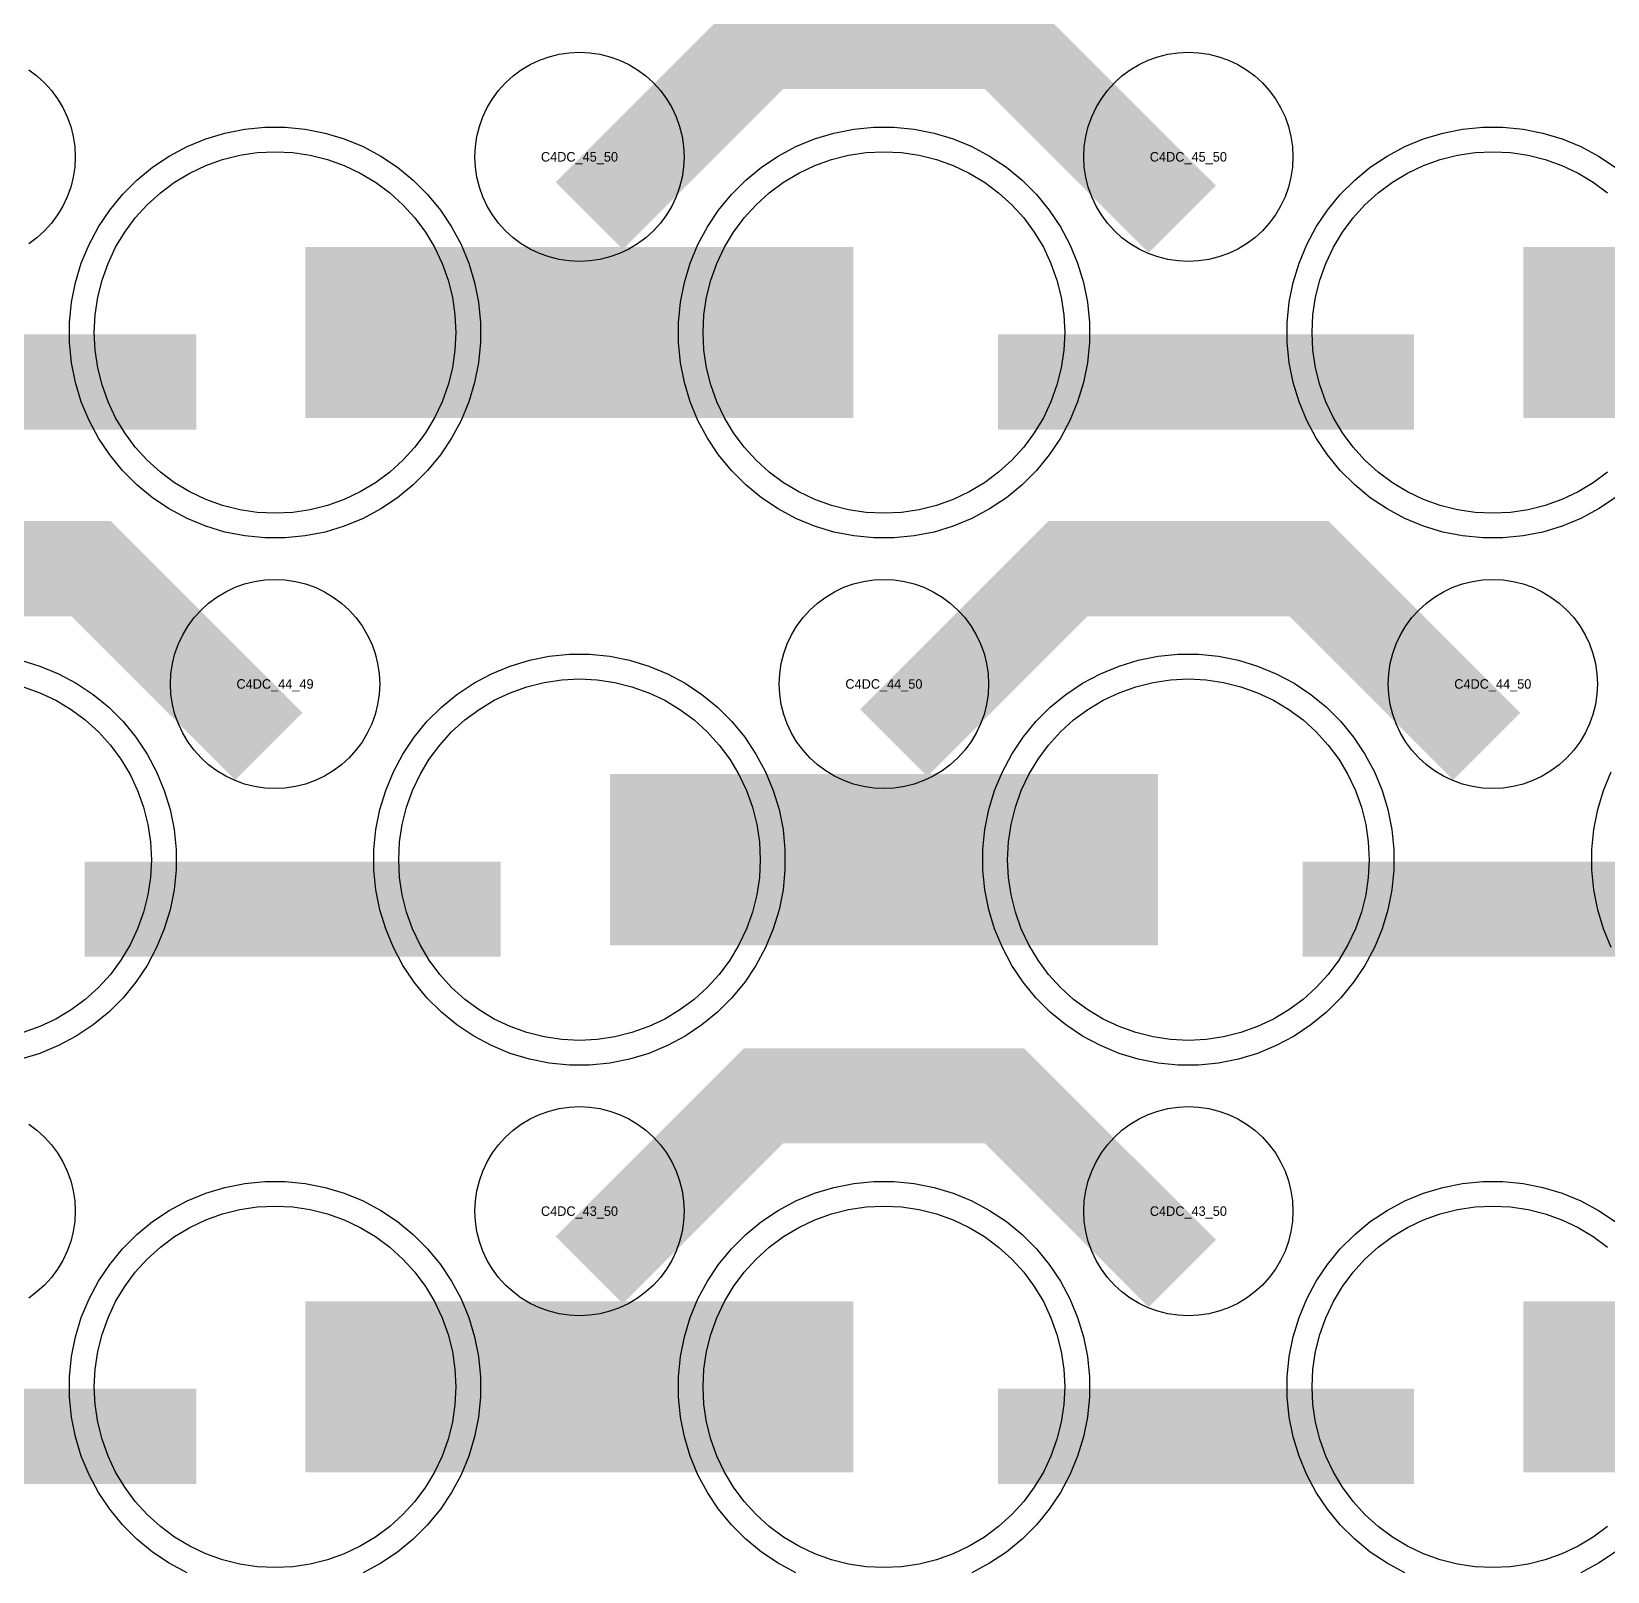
# Model space of a CAD drawing. Extents: x -11880 to 11880, y -14992 to 14992.
# Drawn here: x 3856 to 4270.1, y -8929.8 to -8525.1 of the extents above; entities that cross this region are included whole.
import ezdxf
from ezdxf.enums import TextEntityAlignment as Align

# ---------------------------------------------------------------- set-up
doc = ezdxf.new("R2010")
doc.units = 0
doc.header["$MEASUREMENT"] = 0
for name, color, linetype in [('GDS_775_DT_237', 138, 'CONTINUOUS'), ('RDL1_FS', 34, 'CONTINUOUS'), ('RDL_BS', 160, 'CONTINUOUS')]:
    doc.layers.add(name, color=color, linetype=linetype)

msp = doc.modelspace()

# ---------------------------------------------------------------- linework, layer by layer
at = {"layer": 'RDL1_FS'}
for points in [[(3920, -8651.689), (3915.343, -8651.46), (3910.732, -8650.776), (3906.209, -8649.644), (3901.819, -8648.072), (3897.605, -8646.08), (3893.605, -8643.682), (3889.86, -8640.904), (3886.406, -8637.774), (3883.276, -8634.32), (3880.498, -8630.575), (3878.1, -8626.575), (3876.108, -8622.361), (3874.536, -8617.971), (3873.404, -8613.448), (3872.72, -8608.837), (3872.491, -8604.18), (3872.72, -8599.523), (3873.404, -8594.912), (3874.536, -8590.389), (3876.108, -8585.999), (3878.1, -8581.785), (3880.498, -8577.785), (3883.276, -8574.04), (3886.406, -8570.586), (3889.86, -8567.456), (3893.605, -8564.678), (3897.605, -8562.28), (3901.819, -8560.288), (3906.209, -8558.716), (3910.732, -8557.584), (3915.343, -8556.9), (3920, -8556.671), (3924.657, -8556.9), (3929.268, -8557.584), (3933.791, -8558.716), (3938.181, -8560.288), (3942.395, -8562.28), (3946.395, -8564.678), (3950.14, -8567.456), (3953.594, -8570.586), (3956.724, -8574.04), (3959.502, -8577.785), (3961.9, -8581.785), (3963.892, -8585.999), (3965.464, -8590.389), (3966.596, -8594.912), (3967.28, -8599.523), (3967.509, -8604.18), (3967.28, -8608.837), (3966.596, -8613.448), (3965.464, -8617.971), (3963.892, -8622.361), (3961.9, -8626.575), (3959.502, -8630.575), (3956.724, -8634.32), (3953.594, -8637.774), (3950.14, -8640.904), (3946.395, -8643.682), (3942.395, -8646.08), (3938.181, -8648.072), (3933.791, -8649.644), (3929.268, -8650.776), (3924.657, -8651.46)], [(4080, -8651.689), (4075.343, -8651.46), (4070.732, -8650.776), (4066.209, -8649.644), (4061.819, -8648.072), (4057.605, -8646.08), (4053.605, -8643.682), (4049.86, -8640.904), (4046.406, -8637.774), (4043.276, -8634.32), (4040.498, -8630.575), (4038.1, -8626.575), (4036.108, -8622.361), (4034.536, -8617.971), (4033.404, -8613.448), (4032.72, -8608.837), (4032.491, -8604.18), (4032.72, -8599.523), (4033.404, -8594.912), (4034.536, -8590.389), (4036.108, -8585.999), (4038.1, -8581.785), (4040.498, -8577.785), (4043.276, -8574.04), (4046.406, -8570.586), (4049.86, -8567.456), (4053.605, -8564.678), (4057.605, -8562.28), (4061.819, -8560.288), (4066.209, -8558.716), (4070.732, -8557.584), (4075.343, -8556.9), (4080, -8556.671), (4084.657, -8556.9), (4089.268, -8557.584), (4093.791, -8558.716), (4098.181, -8560.288), (4102.395, -8562.28), (4106.395, -8564.678), (4110.14, -8567.456), (4113.594, -8570.586), (4116.724, -8574.04), (4119.502, -8577.785), (4121.9, -8581.785), (4123.892, -8585.999), (4125.464, -8590.389), (4126.596, -8594.912), (4127.28, -8599.523), (4127.509, -8604.18), (4127.28, -8608.837), (4126.596, -8613.448), (4125.464, -8617.971), (4123.892, -8622.361), (4121.9, -8626.575), (4119.502, -8630.575), (4116.724, -8634.32), (4113.594, -8637.774), (4110.14, -8640.904), (4106.395, -8643.682), (4102.395, -8646.08), (4098.181, -8648.072), (4093.791, -8649.644), (4089.268, -8650.776), (4084.657, -8651.46)], [(4000, -8790.254), (3995.343, -8790.025), (3990.732, -8789.341), (3986.209, -8788.209), (3981.819, -8786.637), (3977.605, -8784.645), (3973.605, -8782.247), (3969.86, -8779.469), (3966.406, -8776.339), (3963.276, -8772.885), (3960.498, -8769.14), (3958.1, -8765.14), (3956.108, -8760.926), (3954.536, -8756.536), (3953.404, -8752.013), (3952.72, -8747.402), (3952.491, -8742.745), (3952.72, -8738.088), (3953.404, -8733.477), (3954.536, -8728.954), (3956.108, -8724.564), (3958.1, -8720.35), (3960.498, -8716.35), (3963.276, -8712.605), (3966.406, -8709.151), (3969.86, -8706.021), (3973.605, -8703.243), (3977.605, -8700.845), (3981.819, -8698.853), (3986.209, -8697.281), (3990.732, -8696.149), (3995.343, -8695.465), (4000, -8695.236), (4004.657, -8695.465), (4009.268, -8696.149), (4013.791, -8697.281), (4018.181, -8698.853), (4022.395, -8700.845), (4026.395, -8703.243), (4030.14, -8706.021), (4033.594, -8709.151), (4036.724, -8712.605), (4039.502, -8716.35), (4041.9, -8720.35), (4043.892, -8724.564), (4045.464, -8728.954), (4046.596, -8733.477), (4047.28, -8738.088), (4047.509, -8742.745), (4047.28, -8747.402), (4046.596, -8752.013), (4045.464, -8756.536), (4043.892, -8760.926), (4041.9, -8765.14), (4039.502, -8769.14), (4036.724, -8772.885), (4033.594, -8776.339), (4030.14, -8779.469), (4026.395, -8782.247), (4022.395, -8784.645), (4018.181, -8786.637), (4013.791, -8788.209), (4009.268, -8789.341), (4004.657, -8790.025)], [(4160, -8790.254), (4155.343, -8790.025), (4150.732, -8789.341), (4146.209, -8788.209), (4141.819, -8786.637), (4137.605, -8784.645), (4133.605, -8782.247), (4129.86, -8779.469), (4126.406, -8776.339), (4123.276, -8772.885), (4120.498, -8769.14), (4118.1, -8765.14), (4116.108, -8760.926), (4114.536, -8756.536), (4113.404, -8752.013), (4112.72, -8747.402), (4112.491, -8742.745), (4112.72, -8738.088), (4113.404, -8733.477), (4114.536, -8728.954), (4116.108, -8724.564), (4118.1, -8720.35), (4120.498, -8716.35), (4123.276, -8712.605), (4126.406, -8709.151), (4129.86, -8706.021), (4133.605, -8703.243), (4137.605, -8700.845), (4141.819, -8698.853), (4146.209, -8697.281), (4150.732, -8696.149), (4155.343, -8695.465), (4160, -8695.236), (4164.657, -8695.465), (4169.268, -8696.149), (4173.791, -8697.281), (4178.181, -8698.853), (4182.395, -8700.845), (4186.395, -8703.243), (4190.14, -8706.021), (4193.594, -8709.151), (4196.724, -8712.605), (4199.502, -8716.35), (4201.9, -8720.35), (4203.892, -8724.564), (4205.464, -8728.954), (4206.596, -8733.477), (4207.28, -8738.088), (4207.509, -8742.745), (4207.28, -8747.402), (4206.596, -8752.013), (4205.464, -8756.536), (4203.892, -8760.926), (4201.9, -8765.14), (4199.502, -8769.14), (4196.724, -8772.885), (4193.594, -8776.339), (4190.14, -8779.469), (4186.395, -8782.247), (4182.395, -8784.645), (4178.181, -8786.637), (4173.791, -8788.209), (4169.268, -8789.341), (4164.657, -8790.025)], [(3920, -8928.819), (3915.343, -8928.59), (3910.732, -8927.906), (3906.209, -8926.774), (3901.819, -8925.202), (3897.605, -8923.21), (3893.605, -8920.812), (3889.86, -8918.034), (3886.406, -8914.904), (3883.276, -8911.45), (3880.498, -8907.705), (3878.1, -8903.705), (3876.108, -8899.491), (3874.536, -8895.101), (3873.404, -8890.578), (3872.72, -8885.967), (3872.491, -8881.31), (3872.72, -8876.653), (3873.404, -8872.042), (3874.536, -8867.519), (3876.108, -8863.129), (3878.1, -8858.915), (3880.498, -8854.915), (3883.276, -8851.17), (3886.406, -8847.716), (3889.86, -8844.586), (3893.605, -8841.808), (3897.605, -8839.41), (3901.819, -8837.418), (3906.209, -8835.846), (3910.732, -8834.714), (3915.343, -8834.03), (3920, -8833.801), (3924.657, -8834.03), (3929.268, -8834.714), (3933.791, -8835.846), (3938.181, -8837.418), (3942.395, -8839.41), (3946.395, -8841.808), (3950.14, -8844.586), (3953.594, -8847.716), (3956.724, -8851.17), (3959.502, -8854.915), (3961.9, -8858.915), (3963.892, -8863.129), (3965.464, -8867.519), (3966.596, -8872.042), (3967.28, -8876.653), (3967.509, -8881.31), (3967.28, -8885.967), (3966.596, -8890.578), (3965.464, -8895.101), (3963.892, -8899.491), (3961.9, -8903.705), (3959.502, -8907.705), (3956.724, -8911.45), (3953.594, -8914.904), (3950.14, -8918.034), (3946.395, -8920.812), (3942.395, -8923.21), (3938.181, -8925.202), (3933.791, -8926.774), (3929.268, -8927.906), (3924.657, -8928.59)], [(4080, -8928.819), (4075.343, -8928.59), (4070.732, -8927.906), (4066.209, -8926.774), (4061.819, -8925.202), (4057.605, -8923.21), (4053.605, -8920.812), (4049.86, -8918.034), (4046.406, -8914.904), (4043.276, -8911.45), (4040.498, -8907.705), (4038.1, -8903.705), (4036.108, -8899.491), (4034.536, -8895.101), (4033.404, -8890.578), (4032.72, -8885.967), (4032.491, -8881.31), (4032.72, -8876.653), (4033.404, -8872.042), (4034.536, -8867.519), (4036.108, -8863.129), (4038.1, -8858.915), (4040.498, -8854.915), (4043.276, -8851.17), (4046.406, -8847.716), (4049.86, -8844.586), (4053.605, -8841.808), (4057.605, -8839.41), (4061.819, -8837.418), (4066.209, -8835.846), (4070.732, -8834.714), (4075.343, -8834.03), (4080, -8833.801), (4084.657, -8834.03), (4089.268, -8834.714), (4093.791, -8835.846), (4098.181, -8837.418), (4102.395, -8839.41), (4106.395, -8841.808), (4110.14, -8844.586), (4113.594, -8847.716), (4116.724, -8851.17), (4119.502, -8854.915), (4121.9, -8858.915), (4123.892, -8863.129), (4125.464, -8867.519), (4126.596, -8872.042), (4127.28, -8876.653), (4127.509, -8881.31), (4127.28, -8885.967), (4126.596, -8890.578), (4125.464, -8895.101), (4123.892, -8899.491), (4121.9, -8903.705), (4119.502, -8907.705), (4116.724, -8911.45), (4113.594, -8914.904), (4110.14, -8918.034), (4106.395, -8920.812), (4102.395, -8923.21), (4098.181, -8925.202), (4093.791, -8926.774), (4089.268, -8927.906), (4084.657, -8928.59)]]:
    msp.add_lwpolyline(points, close=True, dxfattribs=at)
for points in [[(4270.14, -8640.904), (4266.395, -8643.682), (4262.395, -8646.08), (4258.181, -8648.072), (4253.791, -8649.644), (4249.268, -8650.776), (4244.657, -8651.46), (4240, -8651.689), (4235.343, -8651.46), (4230.732, -8650.776), (4226.209, -8649.644), (4221.819, -8648.072), (4217.605, -8646.08), (4213.605, -8643.682), (4209.86, -8640.904), (4206.406, -8637.774), (4203.276, -8634.32), (4200.498, -8630.575), (4198.1, -8626.575), (4196.108, -8622.361), (4194.536, -8617.971), (4193.404, -8613.448), (4192.72, -8608.837), (4192.491, -8604.18), (4192.72, -8599.523), (4193.404, -8594.912), (4194.536, -8590.389), (4196.108, -8585.999), (4198.1, -8581.785), (4200.498, -8577.785), (4203.276, -8574.04), (4206.406, -8570.586), (4209.86, -8567.456), (4213.605, -8564.678), (4217.605, -8562.28), (4221.819, -8560.288), (4226.209, -8558.716), (4230.732, -8557.584), (4235.343, -8556.9), (4240, -8556.671), (4244.657, -8556.9), (4249.268, -8557.584), (4253.791, -8558.716), (4258.181, -8560.288), (4262.395, -8562.28), (4266.395, -8564.678), (4270.14, -8567.456)], [(3853.791, -8697.281), (3858.181, -8698.853), (3862.395, -8700.845), (3866.395, -8703.243), (3870.14, -8706.021), (3873.594, -8709.151), (3876.724, -8712.605), (3879.502, -8716.35), (3881.9, -8720.35), (3883.892, -8724.564), (3885.464, -8728.954), (3886.596, -8733.477), (3887.28, -8738.088), (3887.509, -8742.745), (3887.28, -8747.402), (3886.596, -8752.013), (3885.464, -8756.536), (3883.892, -8760.926), (3881.9, -8765.14), (3879.502, -8769.14), (3876.724, -8772.885), (3873.594, -8776.339), (3870.14, -8779.469), (3866.395, -8782.247), (3862.395, -8784.645), (3858.181, -8786.637), (3853.791, -8788.209)], [(4270.14, -8918.034), (4266.395, -8920.812), (4262.395, -8923.21), (4258.181, -8925.202), (4253.791, -8926.774), (4249.268, -8927.906), (4244.657, -8928.59), (4240, -8928.819), (4235.343, -8928.59), (4230.732, -8927.906), (4226.209, -8926.774), (4221.819, -8925.202), (4217.605, -8923.21), (4213.605, -8920.812), (4209.86, -8918.034), (4206.406, -8914.904), (4203.276, -8911.45), (4200.498, -8907.705), (4198.1, -8903.705), (4196.108, -8899.491), (4194.536, -8895.101), (4193.404, -8890.578), (4192.72, -8885.967), (4192.491, -8881.31), (4192.72, -8876.653), (4193.404, -8872.042), (4194.536, -8867.519), (4196.108, -8863.129), (4198.1, -8858.915), (4200.498, -8854.915), (4203.276, -8851.17), (4206.406, -8847.716), (4209.86, -8844.586), (4213.605, -8841.808), (4217.605, -8839.41), (4221.819, -8837.418), (4226.209, -8835.846), (4230.732, -8834.714), (4235.343, -8834.03), (4240, -8833.801), (4244.657, -8834.03), (4249.268, -8834.714), (4253.791, -8835.846), (4258.181, -8837.418), (4262.395, -8839.41), (4266.395, -8841.808), (4270.14, -8844.586)]]:
    msp.add_lwpolyline(points, dxfattribs=at)
for points in [[(3928.002, -8604.18, 45, 45, 0), (4000.002, -8604.18, 45, 45, 0)], [(4000.002, -8604.18, 45, 45, 0), (4072.002, -8604.18, 45, 45, 0)], [(4248.002, -8604.18, 45, 45, 0), (4320.002, -8604.18, 45, 45, 0)], [(4008.002, -8742.745, 45, 45, 0), (4080.002, -8742.745, 45, 45, 0)], [(4080.002, -8742.745, 45, 45, 0), (4152.002, -8742.745, 45, 45, 0)], [(3928.002, -8881.31, 45, 45, 0), (4000.002, -8881.31, 45, 45, 0)], [(4000.002, -8881.31, 45, 45, 0), (4072.002, -8881.31, 45, 45, 0)], [(4248.002, -8881.31, 45, 45, 0), (4320.002, -8881.31, 45, 45, 0)]]:
    msp.add_lwpolyline(points, format="xyseb", dxfattribs=at)
at = {"layer": 'RDL_BS'}
for points in [[(4002.562, -8573.494, 25, 25, 0), (4048.377, -8527.679, 25, 25, 0), (4081.93, -8527.679, 25, 25, 0)], [(4158.401, -8574.393, 25, 25, 0), (4111.687, -8527.679, 25, 25, 0), (4081.929, -8527.679, 25, 25, 0)], [(3790.016, -8617.193, 25, 25, 0), (3899.281, -8617.193, 25, 25, 0)], [(4110.016, -8617.193, 25, 25, 0), (4219.281, -8617.193, 25, 25, 0)], [(3918.401, -8712.958, 25, 25, 0), (3871.687, -8666.244, 25, 25, 0), (3841.929, -8666.244, 25, 25, 0)], [(4082.562, -8712.059, 25, 25, 0), (4128.377, -8666.244, 25, 25, 0), (4161.93, -8666.244, 25, 25, 0)], [(4238.401, -8712.958, 25, 25, 0), (4191.687, -8666.244, 25, 25, 0), (4161.929, -8666.244, 25, 25, 0)], [(3870.016, -8755.758, 25, 25, 0), (3979.281, -8755.758, 25, 25, 0)], [(4190.016, -8755.758, 25, 25, 0), (4299.281, -8755.758, 25, 25, 0)], [(4002.562, -8850.624, 25, 25, 0), (4048.377, -8804.809, 25, 25, 0), (4081.93, -8804.809, 25, 25, 0)], [(4158.401, -8851.523, 25, 25, 0), (4111.687, -8804.809, 25, 25, 0), (4081.929, -8804.809, 25, 25, 0)], [(3790.016, -8894.323, 25, 25, 0), (3899.281, -8894.323, 25, 25, 0)], [(4110.016, -8894.323, 25, 25, 0), (4219.281, -8894.323, 25, 25, 0)]]:
    msp.add_lwpolyline(points, format="xyseb", dxfattribs=at)
for points in [[(4000, -8585.486), (3997.307, -8585.354), (3994.635, -8584.958), (3992.016, -8584.301), (3989.481, -8583.394), (3987.044, -8582.242), (3984.72, -8580.849), (3982.557, -8579.246), (3980.558, -8577.434), (3978.746, -8575.435), (3977.143, -8573.272), (3975.75, -8570.948), (3974.598, -8568.511), (3973.691, -8565.976), (3973.034, -8563.357), (3972.638, -8560.685), (3972.506, -8557.992), (3972.638, -8555.299), (3973.034, -8552.627), (3973.691, -8550.008), (3974.598, -8547.473), (3975.75, -8545.036), (3977.143, -8542.712), (3978.746, -8540.549), (3980.558, -8538.55), (3982.557, -8536.738), (3984.72, -8535.135), (3987.044, -8533.742), (3989.481, -8532.59), (3992.016, -8531.683), (3994.635, -8531.026), (3997.307, -8530.63), (4000, -8530.498), (4002.693, -8530.63), (4005.365, -8531.026), (4007.984, -8531.683), (4010.519, -8532.59), (4012.956, -8533.742), (4015.28, -8535.135), (4017.443, -8536.738), (4019.442, -8538.55), (4021.254, -8540.549), (4022.857, -8542.712), (4024.25, -8545.036), (4025.402, -8547.473), (4026.309, -8550.008), (4026.966, -8552.627), (4027.362, -8555.299), (4027.494, -8557.992), (4027.362, -8560.685), (4026.966, -8563.357), (4026.309, -8565.976), (4025.402, -8568.511), (4024.25, -8570.948), (4022.857, -8573.272), (4021.254, -8575.435), (4019.442, -8577.434), (4017.443, -8579.246), (4015.28, -8580.849), (4012.956, -8582.242), (4010.519, -8583.394), (4007.984, -8584.301), (4005.365, -8584.958), (4002.693, -8585.354)], [(4160, -8585.486), (4157.307, -8585.354), (4154.635, -8584.958), (4152.016, -8584.301), (4149.481, -8583.394), (4147.044, -8582.242), (4144.72, -8580.849), (4142.557, -8579.246), (4140.558, -8577.434), (4138.746, -8575.435), (4137.143, -8573.272), (4135.75, -8570.948), (4134.598, -8568.511), (4133.691, -8565.976), (4133.034, -8563.357), (4132.638, -8560.685), (4132.506, -8557.992), (4132.638, -8555.299), (4133.034, -8552.627), (4133.691, -8550.008), (4134.598, -8547.473), (4135.75, -8545.036), (4137.143, -8542.712), (4138.746, -8540.549), (4140.558, -8538.55), (4142.557, -8536.738), (4144.72, -8535.135), (4147.044, -8533.742), (4149.481, -8532.59), (4152.016, -8531.683), (4154.635, -8531.026), (4157.307, -8530.63), (4160, -8530.498), (4162.693, -8530.63), (4165.365, -8531.026), (4167.984, -8531.683), (4170.519, -8532.59), (4172.956, -8533.742), (4175.28, -8535.135), (4177.443, -8536.738), (4179.442, -8538.55), (4181.254, -8540.549), (4182.857, -8542.712), (4184.25, -8545.036), (4185.402, -8547.473), (4186.309, -8550.008), (4186.966, -8552.627), (4187.362, -8555.299), (4187.494, -8557.992), (4187.362, -8560.685), (4186.966, -8563.357), (4186.309, -8565.976), (4185.402, -8568.511), (4184.25, -8570.948), (4182.857, -8573.272), (4181.254, -8575.435), (4179.442, -8577.434), (4177.443, -8579.246), (4175.28, -8580.849), (4172.956, -8582.242), (4170.519, -8583.394), (4167.984, -8584.301), (4165.365, -8584.958), (4162.693, -8585.354)], [(3917.356, -8658.18), (3912.062, -8657.663), (3906.835, -8656.617), (3901.795, -8655.086), (3896.885, -8653.055), (3892.223, -8650.563), (3887.809, -8647.616), (3883.708, -8644.254), (3879.926, -8640.472), (3876.564, -8636.371), (3873.617, -8631.957), (3871.125, -8627.295), (3869.094, -8622.385), (3867.563, -8617.345), (3866.517, -8612.118), (3866, -8606.824), (3866, -8601.536), (3866.517, -8596.242), (3867.563, -8591.015), (3869.094, -8585.975), (3871.125, -8581.065), (3873.617, -8576.403), (3876.564, -8571.989), (3879.926, -8567.888), (3883.708, -8564.106), (3887.809, -8560.744), (3892.223, -8557.797), (3896.885, -8555.305), (3901.795, -8553.274), (3906.835, -8551.743), (3912.062, -8550.697), (3917.356, -8550.18), (3922.644, -8550.18), (3927.938, -8550.697), (3933.165, -8551.743), (3938.205, -8553.274), (3943.115, -8555.305), (3947.777, -8557.797), (3952.191, -8560.744), (3956.292, -8564.106), (3960.074, -8567.888), (3963.436, -8571.989), (3966.383, -8576.403), (3968.875, -8581.065), (3970.906, -8585.975), (3972.437, -8591.015), (3973.483, -8596.242), (3974, -8601.536), (3974, -8606.824), (3973.483, -8612.118), (3972.437, -8617.345), (3970.906, -8622.385), (3968.875, -8627.295), (3966.383, -8631.957), (3963.436, -8636.371), (3960.074, -8640.472), (3956.292, -8644.254), (3952.191, -8647.616), (3947.777, -8650.563), (3943.115, -8653.055), (3938.205, -8655.086), (3933.165, -8656.617), (3927.938, -8657.663), (3922.644, -8658.18)], [(4077.356, -8658.18), (4072.062, -8657.663), (4066.835, -8656.617), (4061.795, -8655.086), (4056.885, -8653.055), (4052.223, -8650.563), (4047.809, -8647.616), (4043.708, -8644.254), (4039.926, -8640.472), (4036.564, -8636.371), (4033.617, -8631.957), (4031.125, -8627.295), (4029.094, -8622.385), (4027.563, -8617.345), (4026.517, -8612.118), (4026, -8606.824), (4026, -8601.536), (4026.517, -8596.242), (4027.563, -8591.015), (4029.094, -8585.975), (4031.125, -8581.065), (4033.617, -8576.403), (4036.564, -8571.989), (4039.926, -8567.888), (4043.708, -8564.106), (4047.809, -8560.744), (4052.223, -8557.797), (4056.885, -8555.305), (4061.795, -8553.274), (4066.835, -8551.743), (4072.062, -8550.697), (4077.356, -8550.18), (4082.644, -8550.18), (4087.938, -8550.697), (4093.165, -8551.743), (4098.205, -8553.274), (4103.115, -8555.305), (4107.777, -8557.797), (4112.191, -8560.744), (4116.292, -8564.106), (4120.074, -8567.888), (4123.436, -8571.989), (4126.383, -8576.403), (4128.875, -8581.065), (4130.906, -8585.975), (4132.437, -8591.015), (4133.483, -8596.242), (4134, -8601.536), (4134, -8606.824), (4133.483, -8612.118), (4132.437, -8617.345), (4130.906, -8622.385), (4128.875, -8627.295), (4126.383, -8631.957), (4123.436, -8636.371), (4120.074, -8640.472), (4116.292, -8644.254), (4112.191, -8647.616), (4107.777, -8650.563), (4103.115, -8653.055), (4098.205, -8655.086), (4093.165, -8656.617), (4087.938, -8657.663), (4082.644, -8658.18)], [(3920, -8724.051), (3917.307, -8723.919), (3914.635, -8723.523), (3912.016, -8722.866), (3909.481, -8721.959), (3907.044, -8720.807), (3904.72, -8719.414), (3902.557, -8717.811), (3900.558, -8715.999), (3898.746, -8714), (3897.143, -8711.837), (3895.75, -8709.513), (3894.598, -8707.076), (3893.691, -8704.541), (3893.034, -8701.922), (3892.638, -8699.25), (3892.506, -8696.557), (3892.638, -8693.864), (3893.034, -8691.192), (3893.691, -8688.573), (3894.598, -8686.038), (3895.75, -8683.601), (3897.143, -8681.277), (3898.746, -8679.114), (3900.558, -8677.115), (3902.557, -8675.303), (3904.72, -8673.7), (3907.044, -8672.307), (3909.481, -8671.155), (3912.016, -8670.248), (3914.635, -8669.591), (3917.307, -8669.195), (3920, -8669.063), (3922.693, -8669.195), (3925.365, -8669.591), (3927.984, -8670.248), (3930.519, -8671.155), (3932.956, -8672.307), (3935.28, -8673.7), (3937.443, -8675.303), (3939.442, -8677.115), (3941.254, -8679.114), (3942.857, -8681.277), (3944.25, -8683.601), (3945.402, -8686.038), (3946.309, -8688.573), (3946.966, -8691.192), (3947.362, -8693.864), (3947.494, -8696.557), (3947.362, -8699.25), (3946.966, -8701.922), (3946.309, -8704.541), (3945.402, -8707.076), (3944.25, -8709.513), (3942.857, -8711.837), (3941.254, -8714), (3939.442, -8715.999), (3937.443, -8717.811), (3935.28, -8719.414), (3932.956, -8720.807), (3930.519, -8721.959), (3927.984, -8722.866), (3925.365, -8723.523), (3922.693, -8723.919)], [(4080, -8724.051), (4077.307, -8723.919), (4074.635, -8723.523), (4072.016, -8722.866), (4069.481, -8721.959), (4067.044, -8720.807), (4064.72, -8719.414), (4062.557, -8717.811), (4060.558, -8715.999), (4058.746, -8714), (4057.143, -8711.837), (4055.75, -8709.513), (4054.598, -8707.076), (4053.691, -8704.541), (4053.034, -8701.922), (4052.638, -8699.25), (4052.506, -8696.557), (4052.638, -8693.864), (4053.034, -8691.192), (4053.691, -8688.573), (4054.598, -8686.038), (4055.75, -8683.601), (4057.143, -8681.277), (4058.746, -8679.114), (4060.558, -8677.115), (4062.557, -8675.303), (4064.72, -8673.7), (4067.044, -8672.307), (4069.481, -8671.155), (4072.016, -8670.248), (4074.635, -8669.591), (4077.307, -8669.195), (4080, -8669.063), (4082.693, -8669.195), (4085.365, -8669.591), (4087.984, -8670.248), (4090.519, -8671.155), (4092.956, -8672.307), (4095.28, -8673.7), (4097.443, -8675.303), (4099.442, -8677.115), (4101.254, -8679.114), (4102.857, -8681.277), (4104.25, -8683.601), (4105.402, -8686.038), (4106.309, -8688.573), (4106.966, -8691.192), (4107.362, -8693.864), (4107.494, -8696.557), (4107.362, -8699.25), (4106.966, -8701.922), (4106.309, -8704.541), (4105.402, -8707.076), (4104.25, -8709.513), (4102.857, -8711.837), (4101.254, -8714), (4099.442, -8715.999), (4097.443, -8717.811), (4095.28, -8719.414), (4092.956, -8720.807), (4090.519, -8721.959), (4087.984, -8722.866), (4085.365, -8723.523), (4082.693, -8723.919)], [(4240, -8724.051), (4237.307, -8723.919), (4234.635, -8723.523), (4232.016, -8722.866), (4229.481, -8721.959), (4227.044, -8720.807), (4224.72, -8719.414), (4222.557, -8717.811), (4220.558, -8715.999), (4218.746, -8714), (4217.143, -8711.837), (4215.75, -8709.513), (4214.598, -8707.076), (4213.691, -8704.541), (4213.034, -8701.922), (4212.638, -8699.25), (4212.506, -8696.557), (4212.638, -8693.864), (4213.034, -8691.192), (4213.691, -8688.573), (4214.598, -8686.038), (4215.75, -8683.601), (4217.143, -8681.277), (4218.746, -8679.114), (4220.558, -8677.115), (4222.557, -8675.303), (4224.72, -8673.7), (4227.044, -8672.307), (4229.481, -8671.155), (4232.016, -8670.248), (4234.635, -8669.591), (4237.307, -8669.195), (4240, -8669.063), (4242.693, -8669.195), (4245.365, -8669.591), (4247.984, -8670.248), (4250.519, -8671.155), (4252.956, -8672.307), (4255.28, -8673.7), (4257.443, -8675.303), (4259.442, -8677.115), (4261.254, -8679.114), (4262.857, -8681.277), (4264.25, -8683.601), (4265.402, -8686.038), (4266.309, -8688.573), (4266.966, -8691.192), (4267.362, -8693.864), (4267.494, -8696.557), (4267.362, -8699.25), (4266.966, -8701.922), (4266.309, -8704.541), (4265.402, -8707.076), (4264.25, -8709.513), (4262.857, -8711.837), (4261.254, -8714), (4259.442, -8715.999), (4257.443, -8717.811), (4255.28, -8719.414), (4252.956, -8720.807), (4250.519, -8721.959), (4247.984, -8722.866), (4245.365, -8723.523), (4242.693, -8723.919)], [(3997.356, -8796.745), (3992.062, -8796.228), (3986.835, -8795.182), (3981.795, -8793.651), (3976.885, -8791.62), (3972.223, -8789.128), (3967.809, -8786.181), (3963.708, -8782.819), (3959.926, -8779.037), (3956.564, -8774.936), (3953.617, -8770.522), (3951.125, -8765.86), (3949.094, -8760.95), (3947.563, -8755.91), (3946.517, -8750.683), (3946, -8745.389), (3946, -8740.101), (3946.517, -8734.807), (3947.563, -8729.58), (3949.094, -8724.54), (3951.125, -8719.63), (3953.617, -8714.968), (3956.564, -8710.554), (3959.926, -8706.453), (3963.708, -8702.671), (3967.809, -8699.309), (3972.223, -8696.362), (3976.885, -8693.87), (3981.795, -8691.839), (3986.835, -8690.308), (3992.062, -8689.262), (3997.356, -8688.745), (4002.644, -8688.745), (4007.938, -8689.262), (4013.165, -8690.308), (4018.205, -8691.839), (4023.115, -8693.87), (4027.777, -8696.362), (4032.191, -8699.309), (4036.292, -8702.671), (4040.074, -8706.453), (4043.436, -8710.554), (4046.383, -8714.968), (4048.875, -8719.63), (4050.906, -8724.54), (4052.437, -8729.58), (4053.483, -8734.807), (4054, -8740.101), (4054, -8745.389), (4053.483, -8750.683), (4052.437, -8755.91), (4050.906, -8760.95), (4048.875, -8765.86), (4046.383, -8770.522), (4043.436, -8774.936), (4040.074, -8779.037), (4036.292, -8782.819), (4032.191, -8786.181), (4027.777, -8789.128), (4023.115, -8791.62), (4018.205, -8793.651), (4013.165, -8795.182), (4007.938, -8796.228), (4002.644, -8796.745)], [(4157.356, -8796.745), (4152.062, -8796.228), (4146.835, -8795.182), (4141.795, -8793.651), (4136.885, -8791.62), (4132.223, -8789.128), (4127.809, -8786.181), (4123.708, -8782.819), (4119.926, -8779.037), (4116.564, -8774.936), (4113.617, -8770.522), (4111.125, -8765.86), (4109.094, -8760.95), (4107.563, -8755.91), (4106.517, -8750.683), (4106, -8745.389), (4106, -8740.101), (4106.517, -8734.807), (4107.563, -8729.58), (4109.094, -8724.54), (4111.125, -8719.63), (4113.617, -8714.968), (4116.564, -8710.554), (4119.926, -8706.453), (4123.708, -8702.671), (4127.809, -8699.309), (4132.223, -8696.362), (4136.885, -8693.87), (4141.795, -8691.839), (4146.835, -8690.308), (4152.062, -8689.262), (4157.356, -8688.745), (4162.644, -8688.745), (4167.938, -8689.262), (4173.165, -8690.308), (4178.205, -8691.839), (4183.115, -8693.87), (4187.777, -8696.362), (4192.191, -8699.309), (4196.292, -8702.671), (4200.074, -8706.453), (4203.436, -8710.554), (4206.383, -8714.968), (4208.875, -8719.63), (4210.906, -8724.54), (4212.437, -8729.58), (4213.483, -8734.807), (4214, -8740.101), (4214, -8745.389), (4213.483, -8750.683), (4212.437, -8755.91), (4210.906, -8760.95), (4208.875, -8765.86), (4206.383, -8770.522), (4203.436, -8774.936), (4200.074, -8779.037), (4196.292, -8782.819), (4192.191, -8786.181), (4187.777, -8789.128), (4183.115, -8791.62), (4178.205, -8793.651), (4173.165, -8795.182), (4167.938, -8796.228), (4162.644, -8796.745)], [(4000, -8862.616), (3997.307, -8862.484), (3994.635, -8862.088), (3992.016, -8861.431), (3989.481, -8860.524), (3987.044, -8859.372), (3984.72, -8857.979), (3982.557, -8856.376), (3980.558, -8854.564), (3978.746, -8852.565), (3977.143, -8850.402), (3975.75, -8848.078), (3974.598, -8845.641), (3973.691, -8843.106), (3973.034, -8840.487), (3972.638, -8837.815), (3972.506, -8835.122), (3972.638, -8832.429), (3973.034, -8829.757), (3973.691, -8827.138), (3974.598, -8824.603), (3975.75, -8822.166), (3977.143, -8819.842), (3978.746, -8817.679), (3980.558, -8815.68), (3982.557, -8813.868), (3984.72, -8812.265), (3987.044, -8810.872), (3989.481, -8809.72), (3992.016, -8808.813), (3994.635, -8808.156), (3997.307, -8807.76), (4000, -8807.628), (4002.693, -8807.76), (4005.365, -8808.156), (4007.984, -8808.813), (4010.519, -8809.72), (4012.956, -8810.872), (4015.28, -8812.265), (4017.443, -8813.868), (4019.442, -8815.68), (4021.254, -8817.679), (4022.857, -8819.842), (4024.25, -8822.166), (4025.402, -8824.603), (4026.309, -8827.138), (4026.966, -8829.757), (4027.362, -8832.429), (4027.494, -8835.122), (4027.362, -8837.815), (4026.966, -8840.487), (4026.309, -8843.106), (4025.402, -8845.641), (4024.25, -8848.078), (4022.857, -8850.402), (4021.254, -8852.565), (4019.442, -8854.564), (4017.443, -8856.376), (4015.28, -8857.979), (4012.956, -8859.372), (4010.519, -8860.524), (4007.984, -8861.431), (4005.365, -8862.088), (4002.693, -8862.484)], [(4160, -8862.616), (4157.307, -8862.484), (4154.635, -8862.088), (4152.016, -8861.431), (4149.481, -8860.524), (4147.044, -8859.372), (4144.72, -8857.979), (4142.557, -8856.376), (4140.558, -8854.564), (4138.746, -8852.565), (4137.143, -8850.402), (4135.75, -8848.078), (4134.598, -8845.641), (4133.691, -8843.106), (4133.034, -8840.487), (4132.638, -8837.815), (4132.506, -8835.122), (4132.638, -8832.429), (4133.034, -8829.757), (4133.691, -8827.138), (4134.598, -8824.603), (4135.75, -8822.166), (4137.143, -8819.842), (4138.746, -8817.679), (4140.558, -8815.68), (4142.557, -8813.868), (4144.72, -8812.265), (4147.044, -8810.872), (4149.481, -8809.72), (4152.016, -8808.813), (4154.635, -8808.156), (4157.307, -8807.76), (4160, -8807.628), (4162.693, -8807.76), (4165.365, -8808.156), (4167.984, -8808.813), (4170.519, -8809.72), (4172.956, -8810.872), (4175.28, -8812.265), (4177.443, -8813.868), (4179.442, -8815.68), (4181.254, -8817.679), (4182.857, -8819.842), (4184.25, -8822.166), (4185.402, -8824.603), (4186.309, -8827.138), (4186.966, -8829.757), (4187.362, -8832.429), (4187.494, -8835.122), (4187.362, -8837.815), (4186.966, -8840.487), (4186.309, -8843.106), (4185.402, -8845.641), (4184.25, -8848.078), (4182.857, -8850.402), (4181.254, -8852.565), (4179.442, -8854.564), (4177.443, -8856.376), (4175.28, -8857.979), (4172.956, -8859.372), (4170.519, -8860.524), (4167.984, -8861.431), (4165.365, -8862.088), (4162.693, -8862.484)]]:
    msp.add_lwpolyline(points, close=True, dxfattribs=at)
for points in [[(3855.28, -8535.135), (3857.443, -8536.738), (3859.442, -8538.55), (3861.254, -8540.549), (3862.857, -8542.712), (3864.25, -8545.036), (3865.402, -8547.473), (3866.309, -8550.008), (3866.966, -8552.627), (3867.362, -8555.299), (3867.494, -8557.992), (3867.362, -8560.685), (3866.966, -8563.357), (3866.309, -8565.976), (3865.402, -8568.511), (3864.25, -8570.948), (3862.857, -8573.272), (3861.254, -8575.435), (3859.442, -8577.434), (3857.443, -8579.246), (3855.28, -8580.849)], [(4272.191, -8647.616), (4267.777, -8650.563), (4263.115, -8653.055), (4258.205, -8655.086), (4253.165, -8656.617), (4247.938, -8657.663), (4242.644, -8658.18), (4237.356, -8658.18), (4232.062, -8657.663), (4226.835, -8656.617), (4221.795, -8655.086), (4216.885, -8653.055), (4212.223, -8650.563), (4207.809, -8647.616), (4203.708, -8644.254), (4199.926, -8640.472), (4196.564, -8636.371), (4193.617, -8631.957), (4191.125, -8627.295), (4189.094, -8622.385), (4187.563, -8617.345), (4186.517, -8612.118), (4186, -8606.824), (4186, -8601.536), (4186.517, -8596.242), (4187.563, -8591.015), (4189.094, -8585.975), (4191.125, -8581.065), (4193.617, -8576.403), (4196.564, -8571.989), (4199.926, -8567.888), (4203.708, -8564.106), (4207.809, -8560.744), (4212.223, -8557.797), (4216.885, -8555.305), (4221.795, -8553.274), (4226.835, -8551.743), (4232.062, -8550.697), (4237.356, -8550.18), (4242.644, -8550.18), (4247.938, -8550.697), (4253.165, -8551.743), (4258.205, -8553.274), (4263.115, -8555.305), (4267.777, -8557.797), (4272.191, -8560.744)], [(3853.165, -8690.308), (3858.205, -8691.839), (3863.115, -8693.87), (3867.777, -8696.362), (3872.191, -8699.309), (3876.292, -8702.671), (3880.074, -8706.453), (3883.436, -8710.554), (3886.383, -8714.968), (3888.875, -8719.63), (3890.906, -8724.54), (3892.437, -8729.58), (3893.483, -8734.807), (3894, -8740.101), (3894, -8745.389), (3893.483, -8750.683), (3892.437, -8755.91), (3890.906, -8760.95), (3888.875, -8765.86), (3886.383, -8770.522), (3883.436, -8774.936), (3880.074, -8779.037), (3876.292, -8782.819), (3872.191, -8786.181), (3867.777, -8789.128), (3863.115, -8791.62), (3858.205, -8793.651), (3853.165, -8795.182)], [(4271.125, -8765.86), (4269.094, -8760.95), (4267.563, -8755.91), (4266.517, -8750.683), (4266, -8745.389), (4266, -8740.101), (4266.517, -8734.807), (4267.563, -8729.58), (4269.094, -8724.54), (4271.125, -8719.63)], [(3855.28, -8812.265), (3857.443, -8813.868), (3859.442, -8815.68), (3861.254, -8817.679), (3862.857, -8819.842), (3864.25, -8822.166), (3865.402, -8824.603), (3866.309, -8827.138), (3866.966, -8829.757), (3867.362, -8832.429), (3867.494, -8835.122), (3867.362, -8837.815), (3866.966, -8840.487), (3866.309, -8843.106), (3865.402, -8845.641), (3864.25, -8848.078), (3862.857, -8850.402), (3861.254, -8852.565), (3859.442, -8854.564), (3857.443, -8856.376), (3855.28, -8857.979)], [(3896.885, -8930.185), (3892.223, -8927.693), (3887.809, -8924.746), (3883.708, -8921.384), (3879.926, -8917.602), (3876.564, -8913.501), (3873.617, -8909.087), (3871.125, -8904.425), (3869.094, -8899.515), (3867.563, -8894.475), (3866.517, -8889.248), (3866, -8883.954), (3866, -8878.666), (3866.517, -8873.372), (3867.563, -8868.145), (3869.094, -8863.105), (3871.125, -8858.195), (3873.617, -8853.533), (3876.564, -8849.119), (3879.926, -8845.018), (3883.708, -8841.236), (3887.809, -8837.874), (3892.223, -8834.927), (3896.885, -8832.435), (3901.795, -8830.404), (3906.835, -8828.873), (3912.062, -8827.827), (3917.356, -8827.31), (3922.644, -8827.31), (3927.938, -8827.827), (3933.165, -8828.873), (3938.205, -8830.404), (3943.115, -8832.435), (3947.777, -8834.927), (3952.191, -8837.874), (3956.292, -8841.236), (3960.074, -8845.018), (3963.436, -8849.119), (3966.383, -8853.533), (3968.875, -8858.195), (3970.906, -8863.105), (3972.437, -8868.145), (3973.483, -8873.372), (3974, -8878.666), (3974, -8883.954), (3973.483, -8889.248), (3972.437, -8894.475), (3970.906, -8899.515), (3968.875, -8904.425), (3966.383, -8909.087), (3963.436, -8913.501), (3960.074, -8917.602), (3956.292, -8921.384), (3952.191, -8924.746), (3947.777, -8927.693), (3943.115, -8930.185)], [(4056.885, -8930.185), (4052.223, -8927.693), (4047.809, -8924.746), (4043.708, -8921.384), (4039.926, -8917.602), (4036.564, -8913.501), (4033.617, -8909.087), (4031.125, -8904.425), (4029.094, -8899.515), (4027.563, -8894.475), (4026.517, -8889.248), (4026, -8883.954), (4026, -8878.666), (4026.517, -8873.372), (4027.563, -8868.145), (4029.094, -8863.105), (4031.125, -8858.195), (4033.617, -8853.533), (4036.564, -8849.119), (4039.926, -8845.018), (4043.708, -8841.236), (4047.809, -8837.874), (4052.223, -8834.927), (4056.885, -8832.435), (4061.795, -8830.404), (4066.835, -8828.873), (4072.062, -8827.827), (4077.356, -8827.31), (4082.644, -8827.31), (4087.938, -8827.827), (4093.165, -8828.873), (4098.205, -8830.404), (4103.115, -8832.435), (4107.777, -8834.927), (4112.191, -8837.874), (4116.292, -8841.236), (4120.074, -8845.018), (4123.436, -8849.119), (4126.383, -8853.533), (4128.875, -8858.195), (4130.906, -8863.105), (4132.437, -8868.145), (4133.483, -8873.372), (4134, -8878.666), (4134, -8883.954), (4133.483, -8889.248), (4132.437, -8894.475), (4130.906, -8899.515), (4128.875, -8904.425), (4126.383, -8909.087), (4123.436, -8913.501), (4120.074, -8917.602), (4116.292, -8921.384), (4112.191, -8924.746), (4107.777, -8927.693), (4103.115, -8930.185)], [(4216.885, -8930.185), (4212.223, -8927.693), (4207.809, -8924.746), (4203.708, -8921.384), (4199.926, -8917.602), (4196.564, -8913.501), (4193.617, -8909.087), (4191.125, -8904.425), (4189.094, -8899.515), (4187.563, -8894.475), (4186.517, -8889.248), (4186, -8883.954), (4186, -8878.666), (4186.517, -8873.372), (4187.563, -8868.145), (4189.094, -8863.105), (4191.125, -8858.195), (4193.617, -8853.533), (4196.564, -8849.119), (4199.926, -8845.018), (4203.708, -8841.236), (4207.809, -8837.874), (4212.223, -8834.927), (4216.885, -8832.435), (4221.795, -8830.404), (4226.835, -8828.873), (4232.062, -8827.827), (4237.356, -8827.31), (4242.644, -8827.31), (4247.938, -8827.827), (4253.165, -8828.873), (4258.205, -8830.404), (4263.115, -8832.435), (4267.777, -8834.927), (4272.191, -8837.874)], [(4272.191, -8924.746), (4267.777, -8927.693), (4263.115, -8930.185)]]:
    msp.add_lwpolyline(points, dxfattribs=at)

# ---------------------------------------------------------------- texts
at = {"layer": 'GDS_775_DT_237'}
for s, p in [('C4DC_45_50', (4000, -8557.992)), ('C4DC_45_50', (4000, -8557.992)), ('C4DC_45_50', (4160, -8557.992)), ('C4DC_45_50', (4160, -8557.992)), ('C4DC_44_49', (3920, -8696.557)), ('C4DC_44_49', (3920, -8696.557)), ('C4DC_44_50', (4080, -8696.557)), ('C4DC_44_50', (4080, -8696.557)), ('C4DC_44_50', (4240, -8696.557)), ('C4DC_44_50', (4240, -8696.557)), ('C4DC_43_50', (4000, -8835.122)), ('C4DC_43_50', (4000, -8835.122)), ('C4DC_43_50', (4160, -8835.122)), ('C4DC_43_50', (4160, -8835.122))]:
    msp.add_text(s, height=2.5, dxfattribs=at).set_placement(p, align=Align.MIDDLE_CENTER)

doc.saveas('drawing.dxf')
